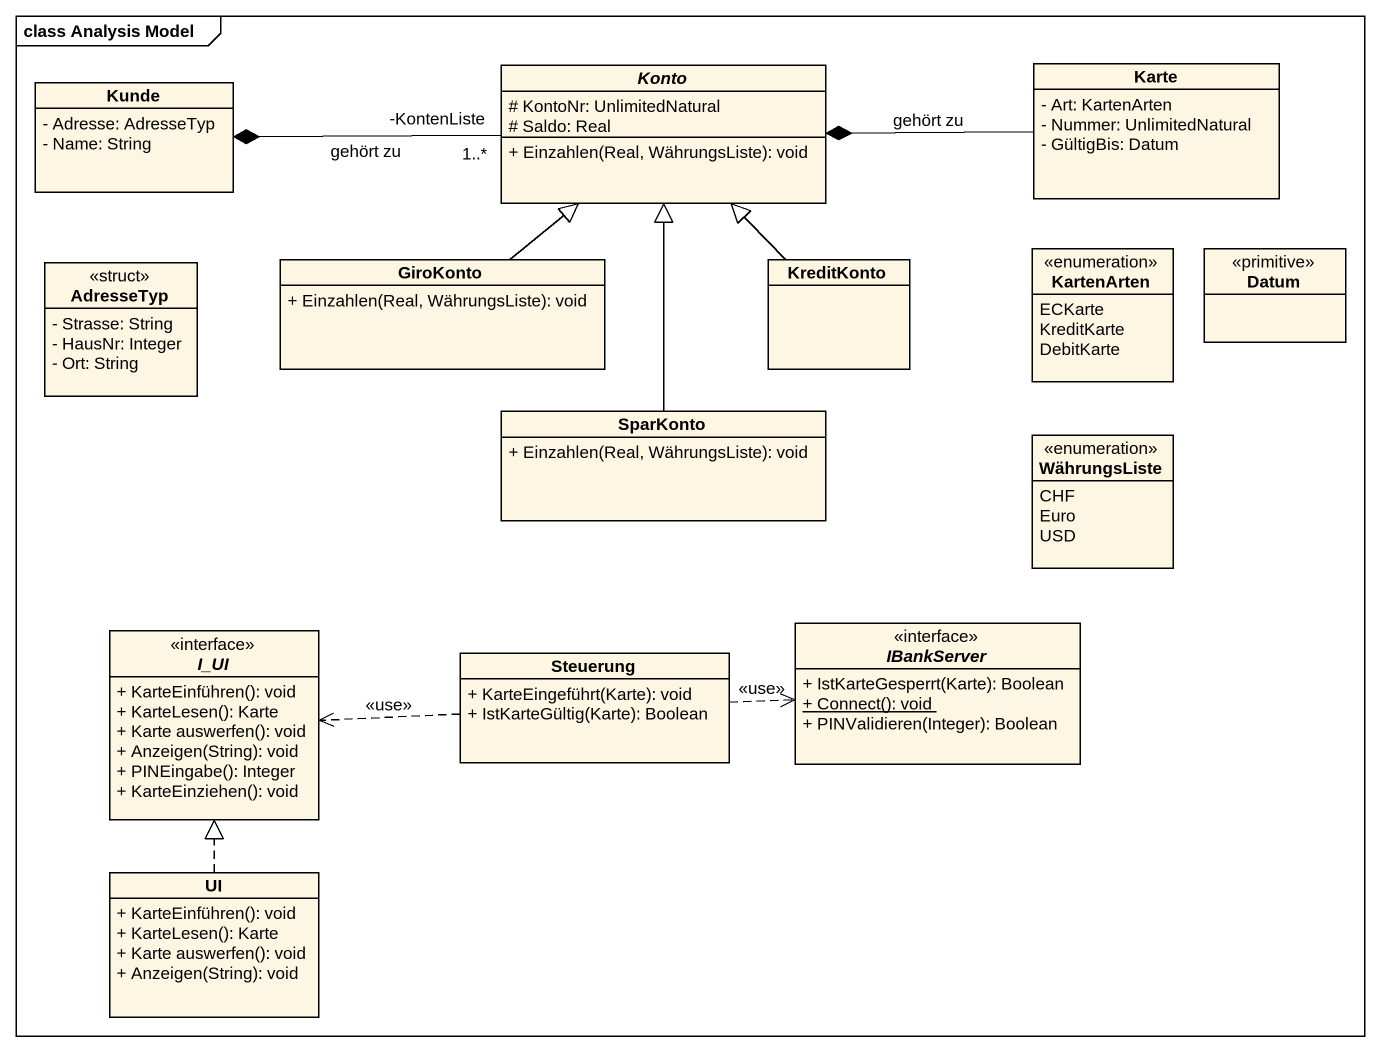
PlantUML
@startuml
mainframe class Analysis Model
hide circle
hide empty members
skinparam classAttributeIconSize 0
class Kunde {
  - Adresse: AdresseTyp
  - Name: String
}
abstract class Konto {
  # KontoNr: UnlimitedNatural
  # Saldo: Real
  + Einzahlen(Real, WährungsListe): void
}
class Karte {
  - Art: KartenArten
  - Nummer: UnlimitedNatural
  - GültigBis: Datum
}
class AdresseTyp <<struct>> {
  - Strasse: String
  - HausNr: Integer
  - Ort: String
}
class GiroKonto {
  + Einzahlen(Real, WährungsListe): void
}
class KreditKonto
enum KartenArten {
  ECKarte
  KreditKarte
  DebitKarte
}
class Datum <<primitive>>
class SparKonto {
  + Einzahlen(Real, WährungsListe): void
}
enum WährungsListe {
  CHF
  Euro
  USD
}
interface I_UI <<interface>> {
  + KarteEinführen(): void
  + KarteLesen(): Karte
  + Karte auswerfen(): void
  + Anzeigen(String): void
  + PINEingabe(): Integer
  + KarteEinziehen(): void
}
class Steuerung {
  + KarteEingeführt(Karte): void
  + IstKarteGültig(Karte): Boolean
}
interface IBankServer <<interface>> {
  + IstKarteGesperrt(Karte): Boolean
  {static} + Connect(): void
  + PINValidieren(Integer): Boolean
}
class UI {
  + KarteEinführen(): void
  + KarteLesen(): Karte
  + Karte auswerfen(): void
  + Anzeigen(String): void
}
Konto "-KontenListe\n1..*" -left-* Kunde : gehört zu
Karte -left-* Konto : gehört zu
GiroKonto -up-|> Konto
KreditKonto -up-|> Konto
SparKonto -up-|> Konto
Steuerung .left.> I_UI : <<use>>
Steuerung .right.> IBankServer : <<use>>
UI .up.|> I_UI
@enduml
